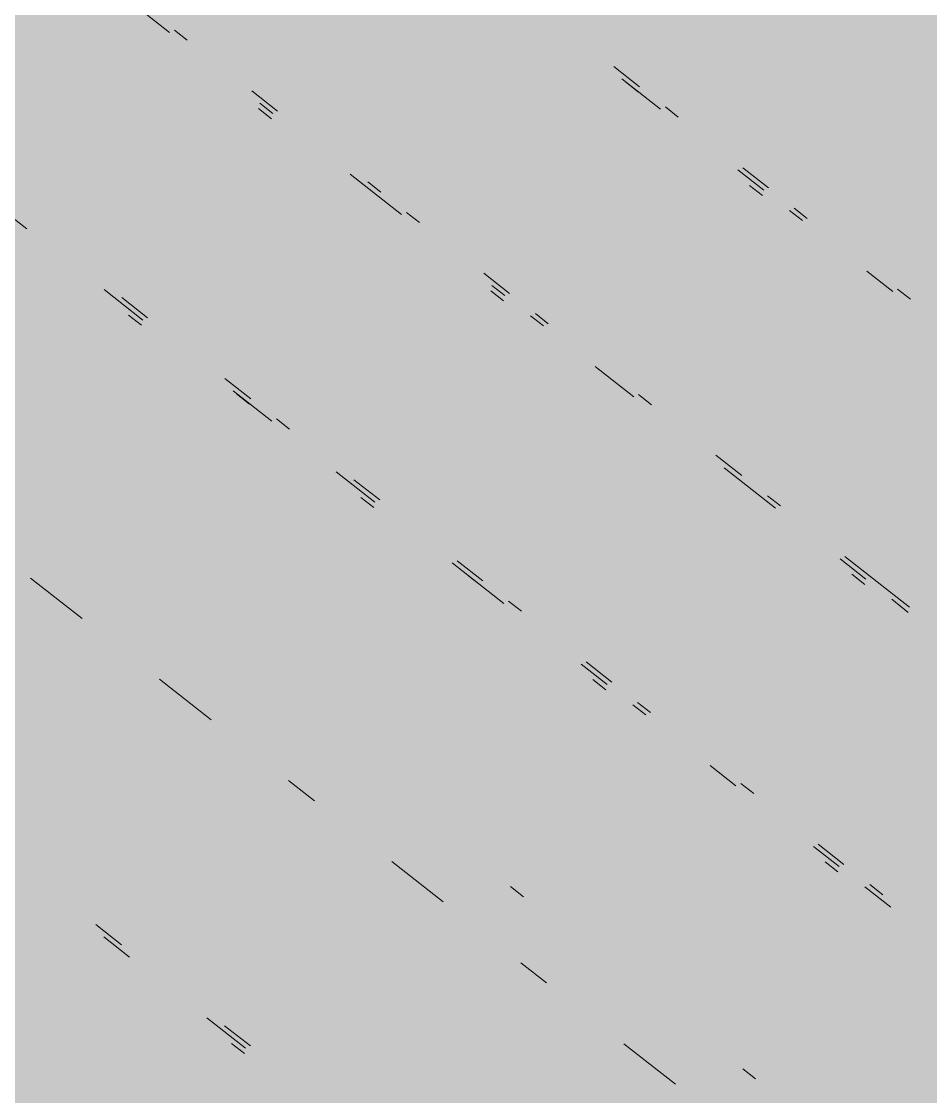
# Model space of a CAD drawing. Header units: millimetres. Extents: x 5 to 1315, y 5 to 292.
# Drawn here: x 1192.027 to 1194.376, y 80.608 to 83.386 of the extents above; entities that cross this region are included whole.
import ezdxf

# ---------------------------------------------------------------- set-up
doc = ezdxf.new("R2010")
doc.units = ezdxf.units.MM
doc.layers.add('EXISTING', color=7, linetype='Continuous')
doc.layers.add('IMAGES', color=7, linetype='Continuous')

# ---------------------------------------------------------------- blocks, each defined once
blk = doc.blocks.new('SHEET_03')
at = {"layer": 'EXISTING', "color": 250, "lineweight": 9}
for p, q in [((292.2428, 83.4889), (292.4095, 83.3581)), ((292.4553, 83.3378), (292.422, 83.3639)), ((293.6242, 83.2177), (293.5576, 83.27)), ((293.5784, 83.238), (293.6784, 83.1595)), ((293.6212, 83.204), (293.5878, 83.2302)), ((292.6886, 83.1547), (292.6219, 83.207)), ((292.6427, 83.175), (292.6761, 83.1488)), ((292.673, 83.1351), (292.6397, 83.1613)), ((293.7242, 83.1392), (293.6909, 83.1654)), ((293.8783, 83.0026), (293.945, 82.9502)), ((293.9575, 82.9561), (293.8908, 83.0084)), ((292.876, 82.9919), (293.0093, 82.8872)), ((292.9552, 82.9454), (292.9218, 82.9716)), ((293.9419, 82.9366), (293.9086, 82.9627)), ((291.9737, 82.9027), (292.0404, 82.8504)), ((293.0552, 82.8669), (293.0218, 82.8931)), ((294.0116, 82.8979), (294.045, 82.8718)), ((294.0575, 82.8776), (294.0241, 82.9038)), ((293.2884, 82.6838), (293.2218, 82.7361)), ((294.2116, 82.741), (294.2783, 82.6886)), ((293.2426, 82.7041), (293.276, 82.6779)), ((292.2403, 82.6934), (292.3403, 82.6149)), ((292.3528, 82.6208), (292.2861, 82.6731)), ((293.2729, 82.6643), (293.2396, 82.6904)), ((294.3241, 82.6684), (294.2907, 82.6945)), ((292.3372, 82.6012), (292.3039, 82.6274)), ((293.3426, 82.6256), (293.3759, 82.5995)), ((293.3884, 82.6053), (293.3551, 82.6315)), ((293.5092, 82.4948), (293.6092, 82.4164)), ((292.6194, 82.4115), (292.5528, 82.4638)), ((292.5736, 82.4318), (292.6736, 82.3533)), ((292.6163, 82.3978), (292.583, 82.424)), ((293.655, 82.3961), (293.6217, 82.4222)), ((292.7194, 82.333), (292.6861, 82.3592)), ((293.8883, 82.2129), (293.8217, 82.2653)), ((293.8425, 82.2332), (293.9758, 82.1286)), ((292.8402, 82.2225), (292.9402, 82.1441)), ((292.9527, 82.1499), (292.886, 82.2023)), ((292.9371, 82.1304), (292.9038, 82.1565)), ((293.9883, 82.1345), (293.955, 82.1606)), ((294.3216, 81.8729), (294.1549, 82.0037)), ((293.1401, 81.9871), (293.2734, 81.8825)), ((293.2193, 81.9407), (293.1526, 81.993)), ((294.1424, 81.9978), (294.2091, 81.9455)), ((292.0506, 81.9481), (292.184, 81.8435)), ((293.2162, 81.927), (293.1829, 81.9531)), ((294.206, 81.9318), (294.1727, 81.958)), ((294.2758, 81.8932), (294.3091, 81.867)), ((293.3193, 81.8622), (293.2859, 81.8883)), ((294.3185, 81.8592), (294.2852, 81.8854)), ((293.4734, 81.7255), (293.5401, 81.6732)), ((293.5525, 81.6791), (293.4859, 81.7314)), ((292.3839, 81.6865), (292.5172, 81.5819)), ((293.537, 81.6595), (293.5037, 81.6857)), ((293.6067, 81.6209), (293.64, 81.5947)), ((293.6525, 81.6006), (293.6192, 81.6268)), ((293.8067, 81.4639), (293.8733, 81.4116)), ((292.7172, 81.425), (292.7838, 81.3726)), ((293.9191, 81.3913), (293.8858, 81.4175)), ((294.0733, 81.2547), (294.1399, 81.2023)), ((294.1524, 81.2082), (294.0858, 81.2605)), ((292.9838, 81.2157), (293.1171, 81.1111)), ((294.1369, 81.1887), (294.1036, 81.2148)), ((293.3242, 81.1247), (293.2909, 81.1509)), ((294.2066, 81.15), (294.2732, 81.0977)), ((294.2524, 81.1297), (294.2191, 81.1559)), ((292.2853, 81.0005), (292.2187, 81.0529)), ((292.2395, 81.0208), (292.3062, 80.9685)), ((293.3171, 80.9541), (293.3837, 80.9018)), ((292.5061, 80.8116), (292.6061, 80.7331)), ((292.6186, 80.739), (292.552, 80.7913)), ((292.6031, 80.7194), (292.5697, 80.7456)), ((293.5837, 80.7448), (293.717, 80.6402)), ((293.9241, 80.6538), (293.8908, 80.68))]:
    blk.add_line(p, q, dxfattribs=at)
at = {"layer": 'IMAGES', "color": 7}
for points in [[(291.5509, 83.3856), (292.2255, 83.3856), (291.5509, 83.482), (292.2255, 83.482)], [(292.2255, 83.3856), (292.4182, 83.3856), (292.2255, 83.482), (292.4182, 83.482)], [(292.4182, 83.3856), (292.5145, 83.3856), (292.4182, 83.482), (292.5145, 83.482)], [(292.5145, 83.3856), (293.0927, 83.3856), (292.5145, 83.482), (293.0927, 83.482)], [(293.0927, 83.3856), (293.1891, 83.3856), (293.0927, 83.482), (293.1891, 83.482)], [(293.1891, 83.3856), (293.2855, 83.3856), (293.1891, 83.482), (293.2855, 83.482)], [(293.2855, 83.3856), (293.3818, 83.3856), (293.2855, 83.482), (293.3818, 83.482)], [(293.3818, 83.3856), (293.4782, 83.3856), (293.3818, 83.482), (293.4782, 83.482)], [(293.4782, 83.3856), (293.5745, 83.3856), (293.4782, 83.482), (293.5745, 83.482)], [(293.5745, 83.3856), (294.1527, 83.3856), (293.5745, 83.482), (294.1527, 83.482)], [(294.1527, 83.3856), (294.2491, 83.3856), (294.1527, 83.482), (294.2491, 83.482)], [(294.2491, 83.3856), (294.4418, 83.3856), (294.2491, 83.482), (294.4418, 83.482)], [(291.7436, 83.2892), (292.3218, 83.2892), (291.7436, 83.3856), (292.3218, 83.3856)], [(292.3218, 83.2892), (292.5145, 83.2892), (292.3218, 83.3856), (292.5145, 83.3856)], [(292.5145, 83.2892), (292.6109, 83.2892), (292.5145, 83.3856), (292.6109, 83.3856)], [(292.6109, 83.2892), (292.7073, 83.2892), (292.6109, 83.3856), (292.7073, 83.3856)], [(292.7073, 83.2892), (293.1891, 83.2892), (292.7073, 83.3856), (293.1891, 83.3856)], [(293.1891, 83.2892), (293.2855, 83.2892), (293.1891, 83.3856), (293.2855, 83.3856)], [(293.2855, 83.2892), (293.3818, 83.2892), (293.2855, 83.3856), (293.3818, 83.3856)], [(293.3818, 83.2892), (293.4782, 83.2892), (293.3818, 83.3856), (293.4782, 83.3856)], [(293.4782, 83.2892), (293.5745, 83.2892), (293.4782, 83.3856), (293.5745, 83.3856)], [(293.5745, 83.2892), (293.6709, 83.2892), (293.5745, 83.3856), (293.6709, 83.3856)], [(293.6709, 83.2892), (293.7673, 83.2892), (293.6709, 83.3856), (293.7673, 83.3856)], [(293.7673, 83.2892), (294.2491, 83.2892), (293.7673, 83.3856), (294.2491, 83.3856)], [(294.2491, 83.2892), (294.3455, 83.2892), (294.2491, 83.3856), (294.3455, 83.3856)], [(294.3455, 83.2892), (294.4418, 83.2892), (294.3455, 83.3856), (294.4418, 83.3856)], [(291.84, 83.1928), (292.3218, 83.1928), (291.84, 83.2892), (292.3218, 83.2892)], [(292.3218, 83.1928), (292.4182, 83.1928), (292.3218, 83.2892), (292.4182, 83.2892)], [(292.4182, 83.1928), (292.5145, 83.1928), (292.4182, 83.2892), (292.5145, 83.2892)], [(292.5145, 83.1928), (292.7073, 83.1928), (292.5145, 83.2892), (292.7073, 83.2892)], [(292.7073, 83.1928), (292.8036, 83.1928), (292.7073, 83.2892), (292.8036, 83.2892)], [(292.8036, 83.1928), (293.2855, 83.1928), (292.8036, 83.2892), (293.2855, 83.2892)], [(293.2855, 83.1928), (293.3818, 83.1928), (293.2855, 83.2892), (293.3818, 83.2892)], [(293.3818, 83.1928), (293.4782, 83.1928), (293.3818, 83.2892), (293.4782, 83.2892)], [(293.4782, 83.1928), (293.5745, 83.1928), (293.4782, 83.2892), (293.5745, 83.2892)], [(293.5745, 83.1928), (293.6709, 83.1928), (293.5745, 83.2892), (293.6709, 83.2892)], [(293.6709, 83.1928), (293.7673, 83.1928), (293.6709, 83.2892), (293.7673, 83.2892)], [(293.7673, 83.1928), (293.8636, 83.1928), (293.7673, 83.2892), (293.8636, 83.2892)], [(293.8636, 83.1928), (294.3455, 83.1928), (293.8636, 83.2892), (294.3455, 83.2892)], [(294.3455, 83.1928), (294.4418, 83.1928), (294.3455, 83.2892), (294.4418, 83.2892)], [(291.9364, 83.0964), (292.4182, 83.0964), (291.9364, 83.1928), (292.4182, 83.1928)], [(292.4182, 83.0964), (292.5145, 83.0964), (292.4182, 83.1928), (292.5145, 83.1928)], [(292.5145, 83.0964), (292.6109, 83.0964), (292.5145, 83.1928), (292.6109, 83.1928)], [(292.6109, 83.0964), (292.8036, 83.0964), (292.6109, 83.1928), (292.8036, 83.1928)], [(292.8036, 83.0964), (292.9, 83.0964), (292.8036, 83.1928), (292.9, 83.1928)], [(292.9, 83.0964), (293.4782, 83.0964), (292.9, 83.1928), (293.4782, 83.1928)], [(293.4782, 83.0964), (293.5745, 83.0964), (293.4782, 83.1928), (293.5745, 83.1928)], [(293.5745, 83.0964), (293.7673, 83.0964), (293.5745, 83.1928), (293.7673, 83.1928)], [(293.7673, 83.0964), (293.96, 83.0964), (293.7673, 83.1928), (293.96, 83.1928)], [(293.96, 83.0964), (294.4418, 83.0964), (293.96, 83.1928), (294.4418, 83.1928)], [(291.9364, 83), (292.0327, 83), (291.9364, 83.0964), (292.0327, 83.0964)], [(292.0327, 83), (292.5145, 83), (292.0327, 83.0964), (292.5145, 83.0964)], [(292.5145, 83), (292.6109, 83), (292.5145, 83.0964), (292.6109, 83.0964)], [(292.6109, 83), (292.7073, 83), (292.6109, 83.0964), (292.7073, 83.0964)], [(292.7073, 83), (292.8036, 83), (292.7073, 83.0964), (292.8036, 83.0964)], [(292.8036, 82.9036), (292.9, 82.9036), (292.8036, 83.0964), (292.9, 83.0964)], [(292.9, 83), (293.0927, 83), (292.9, 83.0964), (293.0927, 83.0964)], [(293.0927, 83), (293.6709, 83), (293.0927, 83.0964), (293.6709, 83.0964)], [(293.6709, 82.9036), (293.7673, 82.9036), (293.6709, 83.0964), (293.7673, 83.0964)], [(293.7673, 82.9036), (293.96, 82.9036), (293.7673, 83.0964), (293.96, 83.0964)], [(293.96, 83), (294.0564, 83), (293.96, 83.0964), (294.0564, 83.0964)], [(294.0564, 83), (294.5382, 83), (294.0564, 83.0964), (294.5382, 83.0964)], [(291.84, 82.9036), (292.0327, 82.9036), (291.84, 83), (292.0327, 83)], [(292.0327, 82.9036), (292.7073, 82.9036), (292.0327, 83), (292.7073, 83)], [(292.7073, 82.9036), (292.8036, 82.9036), (292.7073, 83), (292.8036, 83)], [(292.9, 82.9036), (292.9964, 82.9036), (292.9, 83), (292.9964, 83)], [(292.9964, 82.9036), (293.0927, 82.9036), (292.9964, 83), (293.0927, 83)], [(293.0927, 82.9036), (293.1891, 82.9036), (293.0927, 83), (293.1891, 83)], [(293.1891, 82.9036), (293.6709, 82.9036), (293.1891, 83), (293.6709, 83)], [(293.96, 82.9036), (294.0564, 82.9036), (293.96, 83), (294.0564, 83)], [(294.0564, 82.9036), (294.1527, 82.9036), (294.0564, 83), (294.1527, 83)], [(294.1527, 82.9036), (294.7309, 82.9036), (294.1527, 83), (294.7309, 83)], [(291.9364, 82.8072), (292.1291, 82.8072), (291.9364, 82.9036), (292.1291, 82.9036)], [(292.1291, 82.8072), (292.2255, 82.8072), (292.1291, 82.9036), (292.2255, 82.9036)], [(292.2255, 82.8072), (292.8036, 82.8072), (292.2255, 82.9036), (292.8036, 82.9036)], [(292.8036, 82.8072), (292.9, 82.8072), (292.8036, 82.9036), (292.9, 82.9036)], [(292.9, 82.8072), (292.9964, 82.8072), (292.9, 82.9036), (292.9964, 82.9036)], [(292.9964, 82.8072), (293.0927, 82.8072), (292.9964, 82.9036), (293.0927, 82.9036)], [(293.0927, 82.8072), (293.1891, 82.8072), (293.0927, 82.9036), (293.1891, 82.9036)], [(293.1891, 82.8072), (293.2855, 82.8072), (293.1891, 82.9036), (293.2855, 82.9036)], [(293.2855, 82.8072), (293.7673, 82.8072), (293.2855, 82.9036), (293.7673, 82.9036)], [(293.7673, 82.8072), (293.96, 82.8072), (293.7673, 82.9036), (293.96, 82.9036)], [(293.96, 82.8072), (294.0564, 82.8072), (293.96, 82.9036), (294.0564, 82.9036)], [(294.0564, 82.8072), (294.1527, 82.8072), (294.0564, 82.9036), (294.1527, 82.9036)], [(294.1527, 82.8072), (294.2491, 82.8072), (294.1527, 82.9036), (294.2491, 82.9036)], [(294.2491, 82.8072), (294.8273, 82.8072), (294.2491, 82.9036), (294.8273, 82.9036)], [(291.4545, 82.7108), (292.0327, 82.7108), (291.4545, 82.8072), (292.0327, 82.8072)], [(292.0327, 82.7108), (292.2255, 82.7108), (292.0327, 82.8072), (292.2255, 82.8072)], [(292.2255, 82.7108), (292.3218, 82.7108), (292.2255, 82.8072), (292.3218, 82.8072)], [(292.3218, 82.7108), (292.4182, 82.7108), (292.3218, 82.8072), (292.4182, 82.8072)], [(292.4182, 82.7108), (292.9, 82.7108), (292.4182, 82.8072), (292.9, 82.8072)], [(292.9, 82.7108), (292.9964, 82.7108), (292.9, 82.8072), (292.9964, 82.8072)], [(292.9964, 82.7108), (293.0927, 82.7108), (292.9964, 82.8072), (293.0927, 82.8072)], [(293.0927, 82.7108), (293.2855, 82.7108), (293.0927, 82.8072), (293.2855, 82.8072)], [(293.2855, 82.7108), (293.3818, 82.7108), (293.2855, 82.8072), (293.3818, 82.8072)], [(293.3818, 82.7108), (293.4782, 82.7108), (293.3818, 82.8072), (293.4782, 82.8072)], [(293.4782, 82.7108), (293.96, 82.7108), (293.4782, 82.8072), (293.96, 82.8072)], [(293.96, 82.7108), (294.0564, 82.7108), (293.96, 82.8072), (294.0564, 82.8072)], [(294.0564, 82.7108), (294.1527, 82.7108), (294.0564, 82.8072), (294.1527, 82.8072)], [(294.1527, 82.7108), (294.2491, 82.7108), (294.1527, 82.8072), (294.2491, 82.8072)], [(294.2491, 82.6144), (294.3455, 82.6144), (294.2491, 82.8072), (294.3455, 82.8072)], [(294.3455, 82.7108), (294.4418, 82.7108), (294.3455, 82.8072), (294.4418, 82.8072)], [(291.6473, 82.6144), (292.0327, 82.6144), (291.6473, 82.7108), (292.0327, 82.7108)], [(292.0327, 82.6144), (292.1291, 82.6144), (292.0327, 82.7108), (292.1291, 82.7108)], [(292.1291, 82.6144), (292.2255, 82.6144), (292.1291, 82.7108), (292.2255, 82.7108)], [(292.2255, 82.6144), (292.4182, 82.6144), (292.2255, 82.7108), (292.4182, 82.7108)], [(292.4182, 82.6144), (292.5145, 82.6144), (292.4182, 82.7108), (292.5145, 82.7108)], [(292.5145, 82.6144), (293.0927, 82.6144), (292.5145, 82.7108), (293.0927, 82.7108)], [(293.0927, 82.6144), (293.1891, 82.6144), (293.0927, 82.7108), (293.1891, 82.7108)], [(293.1891, 82.6144), (293.3818, 82.6144), (293.1891, 82.7108), (293.3818, 82.7108)], [(293.3818, 82.6144), (293.5745, 82.6144), (293.3818, 82.7108), (293.5745, 82.7108)], [(293.5745, 82.6144), (294.0564, 82.6144), (293.5745, 82.7108), (294.0564, 82.7108)], [(294.0564, 82.6144), (294.1527, 82.6144), (294.0564, 82.7108), (294.1527, 82.7108)], [(294.1527, 82.6144), (294.2491, 82.6144), (294.1527, 82.7108), (294.2491, 82.7108)], [(294.3455, 82.518), (294.4418, 82.518), (294.3455, 82.7108), (294.4418, 82.7108)], [(291.7436, 82.518), (292.1291, 82.518), (291.7436, 82.6144), (292.1291, 82.6144)], [(292.1291, 82.518), (292.2255, 82.518), (292.1291, 82.6144), (292.2255, 82.6144)], [(292.2255, 82.518), (292.3218, 82.518), (292.2255, 82.6144), (292.3218, 82.6144)], [(292.3218, 82.518), (292.5145, 82.518), (292.3218, 82.6144), (292.5145, 82.6144)], [(292.5145, 82.518), (292.6109, 82.518), (292.5145, 82.6144), (292.6109, 82.6144)], [(292.6109, 82.518), (293.1891, 82.518), (292.6109, 82.6144), (293.1891, 82.6144)], [(293.1891, 82.518), (293.2855, 82.518), (293.1891, 82.6144), (293.2855, 82.6144)], [(293.2855, 82.4216), (293.3818, 82.4216), (293.2855, 82.6144), (293.3818, 82.6144)], [(293.3818, 82.518), (293.4782, 82.518), (293.3818, 82.6144), (293.4782, 82.6144)], [(293.4782, 82.518), (293.5745, 82.518), (293.4782, 82.6144), (293.5745, 82.6144)], [(293.5745, 82.518), (293.6709, 82.518), (293.5745, 82.6144), (293.6709, 82.6144)], [(293.6709, 82.518), (294.1527, 82.518), (293.6709, 82.6144), (294.1527, 82.6144)], [(294.1527, 82.518), (294.2491, 82.518), (294.1527, 82.6144), (294.2491, 82.6144)], [(294.2491, 82.518), (294.3455, 82.518), (294.2491, 82.6144), (294.3455, 82.6144)], [(291.9364, 82.4216), (292.3218, 82.4216), (291.9364, 82.518), (292.3218, 82.518)], [(292.3218, 82.4216), (292.4182, 82.4216), (292.3218, 82.518), (292.4182, 82.518)], [(292.4182, 82.4216), (292.5145, 82.4216), (292.4182, 82.518), (292.5145, 82.518)], [(292.5145, 82.4216), (292.6109, 82.4216), (292.5145, 82.518), (292.6109, 82.518)], [(292.6109, 82.4216), (292.7073, 82.4216), (292.6109, 82.518), (292.7073, 82.518)], [(292.7073, 82.4216), (292.8036, 82.4216), (292.7073, 82.518), (292.8036, 82.518)], [(292.8036, 82.4216), (293.2855, 82.4216), (292.8036, 82.518), (293.2855, 82.518)], [(293.3818, 82.4216), (293.5745, 82.4216), (293.3818, 82.518), (293.5745, 82.518)], [(293.5745, 82.4216), (293.6709, 82.4216), (293.5745, 82.518), (293.6709, 82.518)], [(293.6709, 82.4216), (294.3455, 82.4216), (293.6709, 82.518), (294.3455, 82.518)], [(294.3455, 82.4216), (294.4418, 82.4216), (294.3455, 82.518), (294.4418, 82.518)], [(291.9364, 82.3252), (292.0327, 82.3252), (291.9364, 82.4216), (292.0327, 82.4216)], [(292.0327, 82.3252), (292.4182, 82.3252), (292.0327, 82.4216), (292.4182, 82.4216)], [(292.4182, 82.3252), (292.5145, 82.3252), (292.4182, 82.4216), (292.5145, 82.4216)], [(292.5145, 82.3252), (292.7073, 82.3252), (292.5145, 82.4216), (292.7073, 82.4216)], [(292.7073, 82.3252), (292.8036, 82.3252), (292.7073, 82.4216), (292.8036, 82.4216)], [(292.8036, 82.3252), (292.9, 82.3252), (292.8036, 82.4216), (292.9, 82.4216)], [(292.9, 82.3252), (293.3818, 82.3252), (292.9, 82.4216), (293.3818, 82.4216)], [(293.3818, 82.3252), (293.5745, 82.3252), (293.3818, 82.4216), (293.5745, 82.4216)], [(293.5745, 82.3252), (293.7673, 82.3252), (293.5745, 82.4216), (293.7673, 82.4216)], [(293.7673, 82.3252), (293.8636, 82.3252), (293.7673, 82.4216), (293.8636, 82.4216)], [(293.8636, 82.3252), (293.96, 82.3252), (293.8636, 82.4216), (293.96, 82.4216)], [(293.96, 82.3252), (294.4418, 82.3252), (293.96, 82.4216), (294.4418, 82.4216)], [(291.9364, 82.2288), (292.0327, 82.2288), (291.9364, 82.3252), (292.0327, 82.3252)], [(292.0327, 82.2288), (292.1291, 82.2288), (292.0327, 82.3252), (292.1291, 82.3252)], [(292.1291, 82.2288), (292.5145, 82.2288), (292.1291, 82.3252), (292.5145, 82.3252)], [(292.5145, 82.2288), (292.6109, 82.2288), (292.5145, 82.3252), (292.6109, 82.3252)], [(292.6109, 82.2288), (292.7073, 82.2288), (292.6109, 82.3252), (292.7073, 82.3252)], [(292.7073, 82.2288), (292.8036, 82.2288), (292.7073, 82.3252), (292.8036, 82.3252)], [(292.8036, 82.2288), (292.9, 82.2288), (292.8036, 82.3252), (292.9, 82.3252)], [(292.9, 82.2288), (293.5745, 82.2288), (292.9, 82.3252), (293.5745, 82.3252)], [(293.5745, 82.2288), (293.6709, 82.2288), (293.5745, 82.3252), (293.6709, 82.3252)], [(293.6709, 82.2288), (293.7673, 82.2288), (293.6709, 82.3252), (293.7673, 82.3252)], [(293.7673, 82.2288), (293.8636, 82.2288), (293.7673, 82.3252), (293.8636, 82.3252)], [(293.8636, 82.2288), (293.96, 82.2288), (293.8636, 82.3252), (293.96, 82.3252)], [(293.96, 82.2288), (294.0564, 82.2288), (293.96, 82.3252), (294.0564, 82.3252)], [(294.0564, 82.2288), (294.5382, 82.2288), (294.0564, 82.3252), (294.5382, 82.3252)], [(291.9364, 82.1324), (292.0327, 82.1324), (291.9364, 82.2288), (292.0327, 82.2288)], [(292.0327, 82.1324), (292.2255, 82.1324), (292.0327, 82.2288), (292.2255, 82.2288)], [(292.2255, 82.1324), (292.6109, 82.1324), (292.2255, 82.2288), (292.6109, 82.2288)], [(292.6109, 82.1324), (292.7073, 82.1324), (292.6109, 82.2288), (292.7073, 82.2288)], [(292.7073, 82.1324), (292.8036, 82.1324), (292.7073, 82.2288), (292.8036, 82.2288)], [(292.8036, 82.1324), (292.9964, 82.1324), (292.8036, 82.2288), (292.9964, 82.2288)], [(292.9964, 82.1324), (293.0927, 82.1324), (292.9964, 82.2288), (293.0927, 82.2288)], [(293.0927, 82.1324), (293.6709, 82.1324), (293.0927, 82.2288), (293.6709, 82.2288)], [(293.6709, 82.1324), (293.7673, 82.1324), (293.6709, 82.2288), (293.7673, 82.2288)], [(293.7673, 82.1324), (293.8636, 82.1324), (293.7673, 82.2288), (293.8636, 82.2288)], [(293.8636, 82.1324), (293.96, 82.1324), (293.8636, 82.2288), (293.96, 82.2288)], [(293.96, 82.1324), (294.0564, 82.1324), (293.96, 82.2288), (294.0564, 82.2288)], [(294.0564, 82.1324), (294.1527, 82.1324), (294.0564, 82.2288), (294.1527, 82.2288)], [(294.1527, 82.1324), (294.6345, 82.1324), (294.1527, 82.2288), (294.6345, 82.2288)], [(291.9364, 82.036), (292.0327, 82.036), (291.9364, 82.1324), (292.0327, 82.1324)], [(292.0327, 82.036), (292.2255, 82.036), (292.0327, 82.1324), (292.2255, 82.1324)], [(292.2255, 82.036), (292.3218, 82.036), (292.2255, 82.1324), (292.3218, 82.1324)], [(292.3218, 82.036), (292.9, 82.036), (292.3218, 82.1324), (292.9, 82.1324)], [(292.9, 82.036), (293.0927, 82.036), (292.9, 82.1324), (293.0927, 82.1324)], [(293.0927, 82.036), (293.1891, 82.036), (293.0927, 82.1324), (293.1891, 82.1324)], [(293.1891, 82.036), (293.2855, 82.036), (293.1891, 82.1324), (293.2855, 82.1324)], [(293.2855, 82.036), (293.8636, 82.036), (293.2855, 82.1324), (293.8636, 82.1324)], [(293.8636, 82.036), (293.96, 82.036), (293.8636, 82.1324), (293.96, 82.1324)], [(293.96, 82.036), (294.0564, 82.036), (293.96, 82.1324), (294.0564, 82.1324)], [(294.0564, 81.9396), (294.1527, 81.9396), (294.0564, 82.1324), (294.1527, 82.1324)], [(294.1527, 82.036), (294.2491, 82.036), (294.1527, 82.1324), (294.2491, 82.1324)], [(294.2491, 82.036), (294.9236, 82.036), (294.2491, 82.1324), (294.9236, 82.1324)], [(291.9364, 81.9396), (292.0327, 81.9396), (291.9364, 82.036), (292.0327, 82.036)], [(292.0327, 81.9396), (292.2255, 81.9396), (292.0327, 82.036), (292.2255, 82.036)], [(292.2255, 81.9396), (292.3218, 81.9396), (292.2255, 82.036), (292.3218, 82.036)], [(292.3218, 81.9396), (292.4182, 81.9396), (292.3218, 82.036), (292.4182, 82.036)], [(292.4182, 81.9396), (292.9, 81.9396), (292.4182, 82.036), (292.9, 82.036)], [(292.9, 81.9396), (292.9964, 81.9396), (292.9, 82.036), (292.9964, 82.036)], [(292.9964, 81.9396), (293.0927, 81.9396), (292.9964, 82.036), (293.0927, 82.036)], [(293.0927, 81.9396), (293.1891, 81.9396), (293.0927, 82.036), (293.1891, 82.036)], [(293.1891, 81.9396), (293.2855, 81.9396), (293.1891, 82.036), (293.2855, 82.036)], [(293.2855, 81.9396), (293.3818, 81.9396), (293.2855, 82.036), (293.3818, 82.036)], [(293.3818, 81.9396), (293.8636, 81.9396), (293.3818, 82.036), (293.8636, 82.036)], [(293.8636, 81.9396), (294.0564, 81.9396), (293.8636, 82.036), (294.0564, 82.036)], [(294.1527, 81.9396), (294.2491, 81.9396), (294.1527, 82.036), (294.2491, 82.036)], [(294.2491, 81.9396), (294.3455, 81.9396), (294.2491, 82.036), (294.3455, 82.036)], [(294.3455, 81.9396), (294.4418, 81.9396), (294.3455, 82.036), (294.4418, 82.036)], [(291.84, 81.8432), (292.0327, 81.8432), (291.84, 81.9396), (292.0327, 81.9396)], [(292.0327, 81.8432), (292.3218, 81.8432), (292.0327, 81.9396), (292.3218, 81.9396)], [(292.3218, 81.8432), (292.4182, 81.8432), (292.3218, 81.9396), (292.4182, 81.9396)], [(292.4182, 81.8432), (292.5145, 81.8432), (292.4182, 81.9396), (292.5145, 81.9396)], [(292.5145, 81.8432), (292.6109, 81.8432), (292.5145, 81.9396), (292.6109, 81.9396)], [(292.6109, 81.8432), (292.9964, 81.8432), (292.6109, 81.9396), (292.9964, 81.9396)], [(292.9964, 81.8432), (293.0927, 81.8432), (292.9964, 81.9396), (293.0927, 81.9396)], [(293.0927, 81.8432), (293.1891, 81.8432), (293.0927, 81.9396), (293.1891, 81.9396)], [(293.1891, 81.8432), (293.3818, 81.8432), (293.1891, 81.9396), (293.3818, 81.9396)], [(293.3818, 81.8432), (293.5745, 81.8432), (293.3818, 81.9396), (293.5745, 81.9396)], [(293.5745, 81.8432), (294.0564, 81.8432), (293.5745, 81.9396), (294.0564, 81.9396)], [(294.0564, 81.8432), (294.1527, 81.8432), (294.0564, 81.9396), (294.1527, 81.9396)], [(294.1527, 81.8432), (294.3455, 81.8432), (294.1527, 81.9396), (294.3455, 81.9396)], [(294.3455, 81.8432), (294.4418, 81.8432), (294.3455, 81.9396), (294.4418, 81.9396)], [(291.9364, 81.7468), (292.0327, 81.7468), (291.9364, 81.8432), (292.0327, 81.8432)], [(292.0327, 81.7468), (292.1291, 81.7468), (292.0327, 81.8432), (292.1291, 81.8432)], [(292.1291, 81.7468), (292.2255, 81.7468), (292.1291, 81.8432), (292.2255, 81.8432)], [(292.2255, 81.7468), (292.5145, 81.7468), (292.2255, 81.8432), (292.5145, 81.8432)], [(292.5145, 81.7468), (292.6109, 81.7468), (292.5145, 81.8432), (292.6109, 81.8432)], [(292.6109, 81.7468), (293.0927, 81.7468), (292.6109, 81.8432), (293.0927, 81.8432)], [(293.0927, 81.7468), (293.1891, 81.7468), (293.0927, 81.8432), (293.1891, 81.8432)], [(293.1891, 81.7468), (293.2855, 81.7468), (293.1891, 81.8432), (293.2855, 81.8432)], [(293.2855, 81.7468), (293.3818, 81.7468), (293.2855, 81.8432), (293.3818, 81.8432)], [(293.3818, 81.7468), (293.4782, 81.7468), (293.3818, 81.8432), (293.4782, 81.8432)], [(293.4782, 81.7468), (293.5745, 81.7468), (293.4782, 81.8432), (293.5745, 81.8432)], [(293.5745, 81.7468), (293.6709, 81.7468), (293.5745, 81.8432), (293.6709, 81.8432)], [(293.6709, 81.7468), (294.2491, 81.7468), (293.6709, 81.8432), (294.2491, 81.8432)], [(294.2491, 81.7468), (294.3455, 81.7468), (294.2491, 81.8432), (294.3455, 81.8432)], [(294.3455, 81.7468), (294.4418, 81.7468), (294.3455, 81.8432), (294.4418, 81.8432)], [(291.6473, 81.6504), (292.1291, 81.6504), (291.6473, 81.7468), (292.1291, 81.7468)], [(292.1291, 81.6504), (292.2255, 81.6504), (292.1291, 81.7468), (292.2255, 81.7468)], [(292.2255, 81.6504), (292.3218, 81.6504), (292.2255, 81.7468), (292.3218, 81.7468)], [(292.3218, 81.6504), (292.4182, 81.6504), (292.3218, 81.7468), (292.4182, 81.7468)], [(292.4182, 81.6504), (292.5145, 81.6504), (292.4182, 81.7468), (292.5145, 81.7468)], [(292.5145, 81.6504), (292.6109, 81.6504), (292.5145, 81.7468), (292.6109, 81.7468)], [(292.6109, 81.6504), (292.7073, 81.6504), (292.6109, 81.7468), (292.7073, 81.7468)], [(292.7073, 81.6504), (292.8036, 81.6504), (292.7073, 81.7468), (292.8036, 81.7468)], [(292.8036, 81.6504), (293.2855, 81.6504), (292.8036, 81.7468), (293.2855, 81.7468)], [(293.2855, 81.6504), (293.3818, 81.6504), (293.2855, 81.7468), (293.3818, 81.7468)], [(293.3818, 81.6504), (293.4782, 81.6504), (293.3818, 81.7468), (293.4782, 81.7468)], [(293.4782, 81.6504), (293.5745, 81.6504), (293.4782, 81.7468), (293.5745, 81.7468)], [(293.5745, 81.6504), (293.6709, 81.6504), (293.5745, 81.7468), (293.6709, 81.7468)], [(293.6709, 81.6504), (293.7673, 81.6504), (293.6709, 81.7468), (293.7673, 81.7468)], [(293.7673, 81.6504), (294.2491, 81.6504), (293.7673, 81.7468), (294.2491, 81.7468)], [(294.2491, 81.6504), (294.3455, 81.6504), (294.2491, 81.7468), (294.3455, 81.7468)], [(294.3455, 81.6504), (294.4418, 81.6504), (294.3455, 81.7468), (294.4418, 81.7468)], [(291.7436, 81.554), (292.2255, 81.554), (291.7436, 81.6504), (292.2255, 81.6504)], [(292.2255, 81.554), (292.3218, 81.554), (292.2255, 81.6504), (292.3218, 81.6504)], [(292.3218, 81.554), (292.4182, 81.554), (292.3218, 81.6504), (292.4182, 81.6504)], [(292.4182, 81.554), (292.5145, 81.554), (292.4182, 81.6504), (292.5145, 81.6504)], [(292.5145, 81.554), (292.6109, 81.554), (292.5145, 81.6504), (292.6109, 81.6504)], [(292.6109, 81.554), (292.7073, 81.554), (292.6109, 81.6504), (292.7073, 81.6504)], [(292.7073, 81.554), (292.8036, 81.554), (292.7073, 81.6504), (292.8036, 81.6504)], [(292.8036, 81.554), (292.9, 81.554), (292.8036, 81.6504), (292.9, 81.6504)], [(292.9, 81.554), (293.3818, 81.554), (292.9, 81.6504), (293.3818, 81.6504)], [(293.3818, 81.554), (293.4782, 81.554), (293.3818, 81.6504), (293.4782, 81.6504)], [(293.4782, 81.554), (293.5745, 81.554), (293.4782, 81.6504), (293.5745, 81.6504)], [(293.5745, 81.554), (293.6709, 81.554), (293.5745, 81.6504), (293.6709, 81.6504)], [(293.6709, 81.554), (293.7673, 81.554), (293.6709, 81.6504), (293.7673, 81.6504)], [(293.7673, 81.554), (293.8636, 81.554), (293.7673, 81.6504), (293.8636, 81.6504)], [(293.8636, 81.554), (293.96, 81.554), (293.8636, 81.6504), (293.96, 81.6504)], [(293.96, 81.554), (294.4418, 81.554), (293.96, 81.6504), (294.4418, 81.6504)], [(291.84, 81.4576), (292.3218, 81.4576), (291.84, 81.554), (292.3218, 81.554)], [(292.3218, 81.4576), (292.4182, 81.4576), (292.3218, 81.554), (292.4182, 81.554)], [(292.4182, 81.4576), (292.5145, 81.4576), (292.4182, 81.554), (292.5145, 81.554)], [(292.5145, 81.4576), (292.6109, 81.4576), (292.5145, 81.554), (292.6109, 81.554)], [(292.6109, 81.4576), (292.9, 81.4576), (292.6109, 81.554), (292.9, 81.554)], [(292.9, 81.4576), (292.9964, 81.4576), (292.9, 81.554), (292.9964, 81.554)], [(292.9964, 81.4576), (293.0927, 81.4576), (292.9964, 81.554), (293.0927, 81.554)], [(293.0927, 81.4576), (293.4782, 81.4576), (293.0927, 81.554), (293.4782, 81.554)], [(293.4782, 81.4576), (293.5745, 81.4576), (293.4782, 81.554), (293.5745, 81.554)], [(293.5745, 81.4576), (293.6709, 81.4576), (293.5745, 81.554), (293.6709, 81.554)], [(293.6709, 81.4576), (293.8636, 81.4576), (293.6709, 81.554), (293.8636, 81.554)], [(293.8636, 81.4576), (293.96, 81.4576), (293.8636, 81.554), (293.96, 81.554)], [(293.96, 81.4576), (294.0564, 81.4576), (293.96, 81.554), (294.0564, 81.554)], [(294.0564, 81.4576), (294.5382, 81.4576), (294.0564, 81.554), (294.5382, 81.554)], [(291.9364, 81.3612), (292.0327, 81.3612), (291.9364, 81.4576), (292.0327, 81.4576)], [(292.0327, 81.3612), (292.5145, 81.3612), (292.0327, 81.4576), (292.5145, 81.4576)], [(292.5145, 81.3612), (292.6109, 81.3612), (292.5145, 81.4576), (292.6109, 81.4576)], [(292.6109, 81.3612), (292.7073, 81.3612), (292.6109, 81.4576), (292.7073, 81.4576)], [(292.7073, 81.3612), (292.8036, 81.3612), (292.7073, 81.4576), (292.8036, 81.4576)], [(292.8036, 81.3612), (292.9, 81.3612), (292.8036, 81.4576), (292.9, 81.4576)], [(292.9, 81.3612), (292.9964, 81.3612), (292.9, 81.4576), (292.9964, 81.4576)], [(292.9964, 81.3612), (293.0927, 81.3612), (292.9964, 81.4576), (293.0927, 81.4576)], [(293.0927, 81.3612), (293.1891, 81.3612), (293.0927, 81.4576), (293.1891, 81.4576)], [(293.1891, 81.3612), (293.6709, 81.3612), (293.1891, 81.4576), (293.6709, 81.4576)], [(293.6709, 81.3612), (293.7673, 81.3612), (293.6709, 81.4576), (293.7673, 81.4576)], [(293.7673, 81.3612), (293.8636, 81.3612), (293.7673, 81.4576), (293.8636, 81.4576)], [(293.8636, 81.3612), (293.96, 81.3612), (293.8636, 81.4576), (293.96, 81.4576)], [(293.96, 81.3612), (294.1527, 81.3612), (293.96, 81.4576), (294.1527, 81.4576)], [(294.1527, 81.3612), (294.6345, 81.3612), (294.1527, 81.4576), (294.6345, 81.4576)], [(291.9364, 81.2648), (292.0327, 81.2648), (291.9364, 81.3612), (292.0327, 81.3612)], [(292.0327, 81.2648), (292.1291, 81.2648), (292.0327, 81.3612), (292.1291, 81.3612)], [(292.1291, 81.2648), (292.6109, 81.2648), (292.1291, 81.3612), (292.6109, 81.3612)], [(292.6109, 81.2648), (292.7073, 81.2648), (292.6109, 81.3612), (292.7073, 81.3612)], [(292.7073, 81.2648), (292.8036, 81.2648), (292.7073, 81.3612), (292.8036, 81.3612)], [(292.8036, 81.2648), (292.9, 81.2648), (292.8036, 81.3612), (292.9, 81.3612)], [(292.9, 81.2648), (292.9964, 81.2648), (292.9, 81.3612), (292.9964, 81.3612)], [(292.9964, 81.2648), (293.0927, 81.2648), (292.9964, 81.3612), (293.0927, 81.3612)], [(293.0927, 81.2648), (293.1891, 81.2648), (293.0927, 81.3612), (293.1891, 81.3612)], [(293.1891, 81.2648), (293.2855, 81.2648), (293.1891, 81.3612), (293.2855, 81.3612)], [(293.2855, 81.2648), (293.3818, 81.2648), (293.2855, 81.3612), (293.3818, 81.3612)], [(293.3818, 81.2648), (293.7673, 81.2648), (293.3818, 81.3612), (293.7673, 81.3612)], [(293.7673, 81.2648), (293.8636, 81.2648), (293.7673, 81.3612), (293.8636, 81.3612)], [(293.8636, 81.2648), (294.0564, 81.2648), (293.8636, 81.3612), (294.0564, 81.3612)], [(294.0564, 81.2648), (294.1527, 81.2648), (294.0564, 81.3612), (294.1527, 81.3612)], [(294.1527, 81.2648), (294.2491, 81.2648), (294.1527, 81.3612), (294.2491, 81.3612)], [(294.2491, 81.2648), (294.7309, 81.2648), (294.2491, 81.3612), (294.7309, 81.3612)], [(291.9364, 81.1684), (292.0327, 81.1684), (291.9364, 81.2648), (292.0327, 81.2648)], [(292.0327, 81.1684), (292.1291, 81.1684), (292.0327, 81.2648), (292.1291, 81.2648)], [(292.1291, 81.1684), (292.2255, 81.1684), (292.1291, 81.2648), (292.2255, 81.2648)], [(292.2255, 81.1684), (292.7073, 81.1684), (292.2255, 81.2648), (292.7073, 81.2648)], [(292.7073, 81.1684), (292.8036, 81.1684), (292.7073, 81.2648), (292.8036, 81.2648)], [(292.8036, 81.1684), (292.9, 81.1684), (292.8036, 81.2648), (292.9, 81.2648)], [(292.9, 81.1684), (293.0927, 81.1684), (292.9, 81.2648), (293.0927, 81.2648)], [(293.0927, 81.1684), (293.1891, 81.1684), (293.0927, 81.2648), (293.1891, 81.2648)], [(293.1891, 81.1684), (293.2855, 81.1684), (293.1891, 81.2648), (293.2855, 81.2648)], [(293.2855, 81.1684), (293.4782, 81.1684), (293.2855, 81.2648), (293.4782, 81.2648)], [(293.4782, 81.1684), (293.8636, 81.1684), (293.4782, 81.2648), (293.8636, 81.2648)], [(293.8636, 81.1684), (293.96, 81.1684), (293.8636, 81.2648), (293.96, 81.2648)], [(293.96, 81.1684), (294.0564, 81.1684), (293.96, 81.2648), (294.0564, 81.2648)], [(294.0564, 81.1684), (294.1527, 81.1684), (294.0564, 81.2648), (294.1527, 81.2648)], [(294.1527, 81.1684), (294.2491, 81.1684), (294.1527, 81.2648), (294.2491, 81.2648)], [(294.2491, 81.1684), (294.3455, 81.1684), (294.2491, 81.2648), (294.3455, 81.2648)], [(294.3455, 81.1684), (294.8273, 81.1684), (294.3455, 81.2648), (294.8273, 81.2648)], [(291.9364, 81.072), (292.0327, 81.072), (291.9364, 81.1684), (292.0327, 81.1684)], [(292.0327, 81.072), (292.1291, 81.072), (292.0327, 81.1684), (292.1291, 81.1684)], [(292.1291, 81.072), (292.2255, 81.072), (292.1291, 81.1684), (292.2255, 81.1684)], [(292.2255, 81.072), (292.3218, 81.072), (292.2255, 81.1684), (292.3218, 81.1684)], [(292.3218, 81.072), (292.4182, 81.072), (292.3218, 81.1684), (292.4182, 81.1684)], [(292.4182, 81.072), (292.8036, 81.072), (292.4182, 81.1684), (292.8036, 81.1684)], [(292.8036, 81.072), (292.9, 81.072), (292.8036, 81.1684), (292.9, 81.1684)], [(292.9, 81.072), (292.9964, 81.072), (292.9, 81.1684), (292.9964, 81.1684)], [(292.9964, 81.072), (293.0927, 81.072), (292.9964, 81.1684), (293.0927, 81.1684)], [(293.0927, 81.072), (293.1891, 81.072), (293.0927, 81.1684), (293.1891, 81.1684)], [(293.1891, 81.072), (293.2855, 81.072), (293.1891, 81.1684), (293.2855, 81.1684)], [(293.2855, 81.072), (293.3818, 81.072), (293.2855, 81.1684), (293.3818, 81.1684)], [(293.3818, 81.072), (293.4782, 81.072), (293.3818, 81.1684), (293.4782, 81.1684)], [(293.4782, 81.072), (293.5745, 81.072), (293.4782, 81.1684), (293.5745, 81.1684)], [(293.5745, 81.072), (293.96, 81.072), (293.5745, 81.1684), (293.96, 81.1684)], [(293.96, 81.072), (294.1527, 81.072), (293.96, 81.1684), (294.1527, 81.1684)], [(294.1527, 81.072), (294.2491, 81.072), (294.1527, 81.1684), (294.2491, 81.1684)], [(294.2491, 81.072), (294.3455, 81.072), (294.2491, 81.1684), (294.3455, 81.1684)], [(294.3455, 81.072), (294.4418, 81.072), (294.3455, 81.1684), (294.4418, 81.1684)], [(291.9364, 80.9756), (292.0327, 80.9756), (291.9364, 81.072), (292.0327, 81.072)], [(292.0327, 80.9756), (292.1291, 80.9756), (292.0327, 81.072), (292.1291, 81.072)], [(292.1291, 80.9756), (292.3218, 80.9756), (292.1291, 81.072), (292.3218, 81.072)], [(292.3218, 80.9756), (292.4182, 80.9756), (292.3218, 81.072), (292.4182, 81.072)], [(292.4182, 80.9756), (292.5145, 80.9756), (292.4182, 81.072), (292.5145, 81.072)], [(292.5145, 80.9756), (292.9964, 80.9756), (292.5145, 81.072), (292.9964, 81.072)], [(292.9964, 80.9756), (293.0927, 80.9756), (292.9964, 81.072), (293.0927, 81.072)], [(293.0927, 80.9756), (293.1891, 80.9756), (293.0927, 81.072), (293.1891, 81.072)], [(293.1891, 80.9756), (293.2855, 80.9756), (293.1891, 81.072), (293.2855, 81.072)], [(293.2855, 80.9756), (293.3818, 80.9756), (293.2855, 81.072), (293.3818, 81.072)], [(293.3818, 80.9756), (293.4782, 80.9756), (293.3818, 81.072), (293.4782, 81.072)], [(293.4782, 80.9756), (293.5745, 80.9756), (293.4782, 81.072), (293.5745, 81.072)], [(293.5745, 80.9756), (293.6709, 80.9756), (293.5745, 81.072), (293.6709, 81.072)], [(293.6709, 80.9756), (294.1527, 80.9756), (293.6709, 81.072), (294.1527, 81.072)], [(294.1527, 80.9756), (294.2491, 80.9756), (294.1527, 81.072), (294.2491, 81.072)], [(294.2491, 80.9756), (294.3455, 80.9756), (294.2491, 81.072), (294.3455, 81.072)], [(294.3455, 80.9756), (294.4418, 80.9756), (294.3455, 81.072), (294.4418, 81.072)], [(291.4545, 80.8792), (292.1291, 80.8792), (291.4545, 80.9756), (292.1291, 80.9756)], [(292.1291, 80.8792), (292.2255, 80.8792), (292.1291, 80.9756), (292.2255, 80.9756)], [(292.2255, 80.8792), (292.4182, 80.8792), (292.2255, 80.9756), (292.4182, 80.9756)], [(292.4182, 80.8792), (292.5145, 80.8792), (292.4182, 80.9756), (292.5145, 80.9756)], [(292.5145, 80.8792), (292.6109, 80.8792), (292.5145, 80.9756), (292.6109, 80.9756)], [(292.6109, 80.8792), (293.0927, 80.8792), (292.6109, 80.9756), (293.0927, 80.9756)], [(293.0927, 80.8792), (293.1891, 80.8792), (293.0927, 80.9756), (293.1891, 80.9756)], [(293.1891, 80.8792), (293.2855, 80.8792), (293.1891, 80.9756), (293.2855, 80.9756)], [(293.2855, 80.8792), (293.3818, 80.8792), (293.2855, 80.9756), (293.3818, 80.9756)], [(293.3818, 80.8792), (293.4782, 80.8792), (293.3818, 80.9756), (293.4782, 80.9756)], [(293.4782, 80.8792), (293.5745, 80.8792), (293.4782, 80.9756), (293.5745, 80.9756)], [(293.5745, 80.8792), (293.6709, 80.8792), (293.5745, 80.9756), (293.6709, 80.9756)], [(293.6709, 80.8792), (293.7673, 80.8792), (293.6709, 80.9756), (293.7673, 80.9756)], [(293.7673, 80.8792), (293.8636, 80.8792), (293.7673, 80.9756), (293.8636, 80.9756)], [(293.8636, 80.8792), (294.2491, 80.8792), (293.8636, 80.9756), (294.2491, 80.9756)], [(294.2491, 80.8792), (294.3455, 80.8792), (294.2491, 80.9756), (294.3455, 80.9756)], [(294.3455, 80.8792), (294.4418, 80.8792), (294.3455, 80.9756), (294.4418, 80.9756)], [(291.7436, 80.7827), (292.3218, 80.7827), (291.7436, 80.8792), (292.3218, 80.8792)], [(292.3218, 80.7827), (292.4182, 80.7827), (292.3218, 80.8792), (292.4182, 80.8792)], [(292.4182, 80.7827), (292.6109, 80.7827), (292.4182, 80.8792), (292.6109, 80.8792)], [(292.6109, 80.7827), (292.7073, 80.7827), (292.6109, 80.8792), (292.7073, 80.8792)], [(292.7073, 80.7827), (293.1891, 80.7827), (292.7073, 80.8792), (293.1891, 80.8792)], [(293.1891, 80.7827), (293.2855, 80.7827), (293.1891, 80.8792), (293.2855, 80.8792)], [(293.2855, 80.7827), (293.3818, 80.7827), (293.2855, 80.8792), (293.3818, 80.8792)], [(293.3818, 80.7827), (293.4782, 80.7827), (293.3818, 80.8792), (293.4782, 80.8792)], [(293.4782, 80.7827), (293.7673, 80.7827), (293.4782, 80.8792), (293.7673, 80.8792)], [(293.7673, 80.7827), (293.8636, 80.7827), (293.7673, 80.8792), (293.8636, 80.8792)], [(293.8636, 80.7827), (293.96, 80.7827), (293.8636, 80.8792), (293.96, 80.8792)], [(293.96, 80.7827), (294.3455, 80.7827), (293.96, 80.8792), (294.3455, 80.8792)], [(294.3455, 80.7827), (294.4418, 80.7827), (294.3455, 80.8792), (294.4418, 80.8792)], [(291.84, 80.6863), (292.3218, 80.6863), (291.84, 80.7827), (292.3218, 80.7827)], [(292.3218, 80.6863), (292.4182, 80.6863), (292.3218, 80.7827), (292.4182, 80.7827)], [(292.4182, 80.6863), (292.5145, 80.6863), (292.4182, 80.7827), (292.5145, 80.7827)], [(292.5145, 80.6863), (292.7073, 80.6863), (292.5145, 80.7827), (292.7073, 80.7827)], [(292.7073, 80.6863), (292.8036, 80.6863), (292.7073, 80.7827), (292.8036, 80.7827)], [(292.8036, 80.6863), (292.9, 80.6863), (292.8036, 80.7827), (292.9, 80.7827)], [(292.9, 80.6863), (293.3818, 80.6863), (292.9, 80.7827), (293.3818, 80.7827)], [(293.3818, 80.6863), (293.4782, 80.6863), (293.3818, 80.7827), (293.4782, 80.7827)], [(293.4782, 80.6863), (293.5745, 80.6863), (293.4782, 80.7827), (293.5745, 80.7827)], [(293.5745, 80.6863), (293.7673, 80.6863), (293.5745, 80.7827), (293.7673, 80.7827)], [(293.7673, 80.6863), (293.8636, 80.6863), (293.7673, 80.7827), (293.8636, 80.7827)], [(293.8636, 80.6863), (293.96, 80.6863), (293.8636, 80.7827), (293.96, 80.7827)], [(293.96, 80.6863), (294.0564, 80.6863), (293.96, 80.7827), (294.0564, 80.7827)], [(294.0564, 80.6863), (294.5382, 80.6863), (294.0564, 80.7827), (294.5382, 80.7827)], [(291.9364, 80.5899), (292.6109, 80.5899), (291.9364, 80.6863), (292.6109, 80.6863)], [(292.6109, 80.5899), (292.7073, 80.5899), (292.6109, 80.6863), (292.7073, 80.6863)], [(292.7073, 80.5899), (292.9, 80.5899), (292.7073, 80.6863), (292.9, 80.6863)], [(292.9, 80.5899), (292.9964, 80.5899), (292.9, 80.6863), (292.9964, 80.6863)], [(292.9964, 80.5899), (293.4782, 80.5899), (292.9964, 80.6863), (293.4782, 80.6863)], [(293.4782, 80.5899), (293.5745, 80.5899), (293.4782, 80.6863), (293.5745, 80.6863)], [(293.5745, 80.5899), (293.6709, 80.5899), (293.5745, 80.6863), (293.6709, 80.6863)], [(293.6709, 80.5899), (293.7673, 80.5899), (293.6709, 80.6863), (293.7673, 80.6863)], [(293.7673, 80.5899), (293.8636, 80.5899), (293.7673, 80.6863), (293.8636, 80.6863)], [(293.8636, 80.5899), (293.96, 80.5899), (293.8636, 80.6863), (293.96, 80.6863)], [(293.96, 80.5899), (294.0564, 80.5899), (293.96, 80.6863), (294.0564, 80.6863)], [(294.0564, 80.5899), (294.1527, 80.5899), (294.0564, 80.6863), (294.1527, 80.6863)], [(294.1527, 80.5899), (294.2491, 80.5899), (294.1527, 80.6863), (294.2491, 80.6863)], [(294.2491, 80.5899), (294.6345, 80.5899), (294.2491, 80.6863), (294.6345, 80.6863)]]:
    blk.add_solid(points, dxfattribs=at)

msp = doc.modelspace()

# ---------------------------------------------------------------- block references
msp.add_blockref('SHEET_03', (900, 0))

doc.saveas('drawing.dxf')
